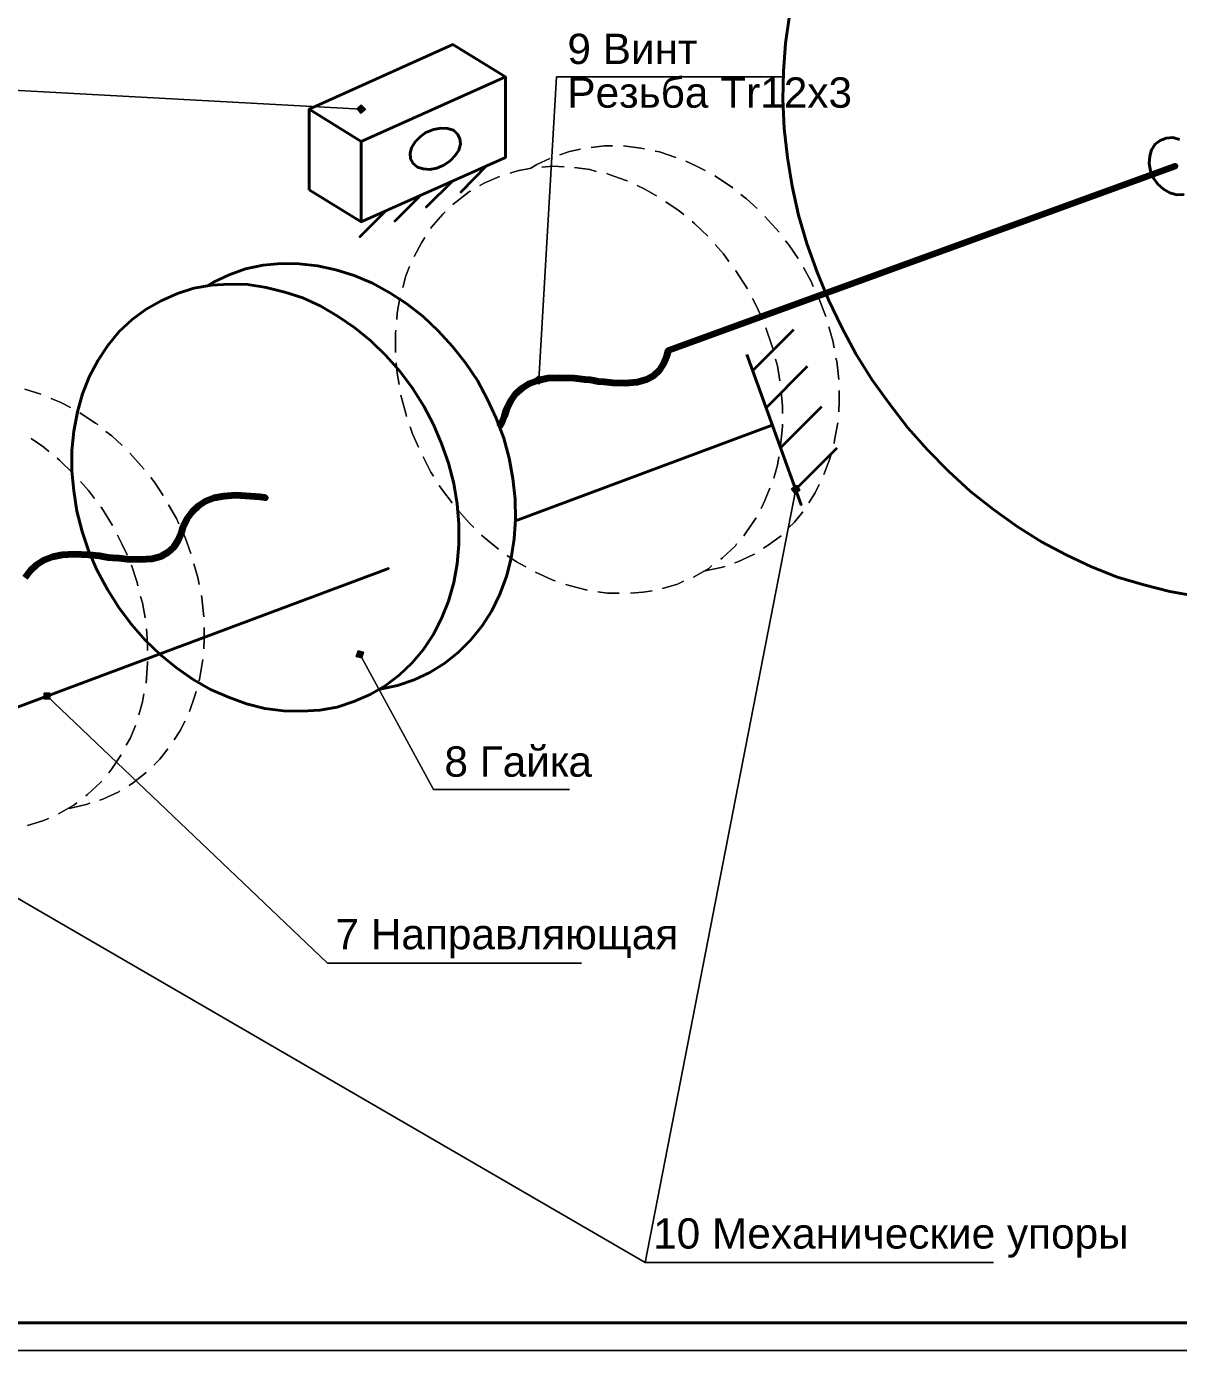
# Model space of a CAD drawing. Header units: millimetres. Extents: x 1 to 625, y 0 to 421.
# Drawn here: x 190 to 401.7, y 0.5 to 243.9 of the extents above; entities that cross this region are included whole.
import ezdxf

# ---------------------------------------------------------------- set-up
doc = ezdxf.new("R2010")
doc.units = ezdxf.units.MM
doc.layers.add('PDF _Геометрия', color=7, linetype='Continuous')
doc.layers.add('PDF _Текст', color=7, linetype='Continuous')
doc.layers.add('PDF _Сплошная заливка', color=7, linetype='Continuous', true_color=0xffffff)
doc.styles.add('PDF Arial', font='arial.ttf')

msp = doc.modelspace()

# ---------------------------------------------------------------- hatches: boundary and pattern name
at = {"layer": 'PDF _Сплошная заливка', "transparency": 33554559}
h = msp.add_hatch(color=256, dxfattribs=at)
h.paths.add_polyline_path([(289.39, 241.64), (309.12, 241.64)], flags=0)
h.paths.add_polyline_path([(289.39, 241.55), (309.12, 241.55)], flags=0)
h.paths.add_polyline_path([(289.39, 241.47), (309.12, 241.47)], flags=0)
h.paths.add_polyline_path([(289.39, 241.38), (309.12, 241.38)], flags=0)
h.paths.add_polyline_path([(289.39, 241.3), (309.12, 241.3)], flags=0)
h.paths.add_polyline_path([(289.39, 241.22), (309.12, 241.22)], flags=0)
h.paths.add_polyline_path([(289.39, 241.13), (309.12, 241.13)], flags=0)
h.paths.add_polyline_path([(289.39, 241.05), (309.12, 241.05)], flags=0)
h.paths.add_polyline_path([(289.39, 240.96), (309.12, 240.96)], flags=0)
h.paths.add_polyline_path([(289.39, 240.88), (309.12, 240.88)], flags=0)
h.paths.add_polyline_path([(289.39, 240.79), (309.12, 240.79)], flags=0)
h.paths.add_polyline_path([(289.39, 240.71), (309.12, 240.71)], flags=0)
h.paths.add_polyline_path([(289.39, 240.62), (309.12, 240.62)], flags=0)
h.paths.add_polyline_path([(289.39, 240.54), (309.12, 240.54)], flags=0)
h.paths.add_polyline_path([(289.39, 240.45), (309.12, 240.45)], flags=0)
h.paths.add_polyline_path([(289.39, 240.37), (309.12, 240.37)], flags=0)
h.paths.add_polyline_path([(289.39, 240.28), (309.12, 240.28)], flags=0)
h.paths.add_polyline_path([(289.39, 240.2), (309.12, 240.2)], flags=0)
h.paths.add_polyline_path([(289.39, 240.11), (309.12, 240.11)], flags=0)
h.paths.add_polyline_path([(289.39, 240.03), (309.12, 240.03)], flags=0)
h.paths.add_polyline_path([(289.39, 239.95), (309.12, 239.95)], flags=0)
h.paths.add_polyline_path([(289.39, 239.86), (309.12, 239.86)], flags=0)
h.paths.add_polyline_path([(289.39, 239.78), (309.12, 239.78)], flags=0)
h.paths.add_polyline_path([(289.39, 239.69), (309.12, 239.69)], flags=0)
h.paths.add_polyline_path([(289.39, 239.61), (309.12, 239.61)], flags=0)
h.paths.add_polyline_path([(289.39, 239.52), (309.12, 239.52)], flags=0)
h.paths.add_polyline_path([(289.39, 239.44), (309.12, 239.44)], flags=0)
h.paths.add_polyline_path([(289.39, 239.35), (309.12, 239.35)], flags=0)
h.paths.add_polyline_path([(289.39, 239.27), (309.12, 239.27)], flags=0)
h.paths.add_polyline_path([(289.39, 239.18), (309.12, 239.18)], flags=0)
h.paths.add_polyline_path([(289.39, 239.1), (309.12, 239.1)], flags=0)
h.paths.add_polyline_path([(289.39, 239.01), (309.12, 239.01)], flags=0)
h.paths.add_polyline_path([(289.39, 238.93), (309.12, 238.93)], flags=0)
h.paths.add_polyline_path([(289.39, 238.84), (309.12, 238.84)], flags=0)
h.paths.add_polyline_path([(289.39, 238.76), (309.12, 238.76)], flags=0)
h.paths.add_polyline_path([(289.39, 238.68), (309.12, 238.68)], flags=0)
h.paths.add_polyline_path([(289.39, 238.59), (309.12, 238.59)], flags=0)
h.paths.add_polyline_path([(289.39, 238.51), (309.12, 238.51)], flags=0)
h.paths.add_polyline_path([(289.39, 238.42), (309.12, 238.42)], flags=0)
h.paths.add_polyline_path([(289.39, 238.34), (309.12, 238.34)], flags=0)
h.paths.add_polyline_path([(289.39, 238.25), (309.12, 238.25)], flags=0)
h.paths.add_polyline_path([(289.39, 238.17), (309.12, 238.17)], flags=0)
h.paths.add_polyline_path([(289.39, 238.08), (309.12, 238.08)], flags=0)
h.paths.add_polyline_path([(289.39, 238), (309.12, 238)], flags=0)
h.paths.add_polyline_path([(289.39, 237.91), (309.12, 237.91)], flags=0)
h.paths.add_polyline_path([(289.39, 237.83), (309.12, 237.83)], flags=0)
h.paths.add_polyline_path([(289.39, 237.74), (309.12, 237.74)], flags=0)
h.paths.add_polyline_path([(289.39, 237.66), (309.12, 237.66)], flags=0)
h.paths.add_polyline_path([(289.39, 237.57), (309.12, 237.57)], flags=0)
h.paths.add_polyline_path([(289.39, 237.49), (309.12, 237.49)], flags=0)
h.paths.add_polyline_path([(289.39, 237.41), (309.12, 237.41)], flags=0)
h.paths.add_polyline_path([(289.39, 237.32), (309.12, 237.32)], flags=0)
h.paths.add_polyline_path([(289.39, 237.24), (309.12, 237.24)], flags=0)
h.paths.add_polyline_path([(289.39, 237.15), (309.12, 237.15)], flags=0)
h.paths.add_polyline_path([(289.39, 237.07), (309.12, 237.07)], flags=0)
h.paths.add_polyline_path([(289.39, 236.98), (309.12, 236.98)], flags=0)
h.paths.add_polyline_path([(289.39, 236.9), (309.12, 236.9)], flags=0)
h.paths.add_polyline_path([(289.39, 236.81), (309.12, 236.81)], flags=0)
h.paths.add_polyline_path([(289.39, 236.73), (309.12, 236.73)], flags=0)
h.paths.add_polyline_path([(289.39, 236.64), (309.12, 236.64)], flags=0)
h.paths.add_polyline_path([(289.39, 236.56), (309.12, 236.56)], flags=0)
h.paths.add_polyline_path([(289.39, 236.47), (309.12, 236.47)], flags=0)
h.paths.add_polyline_path([(289.39, 236.39), (309.12, 236.39)], flags=0)
h.paths.add_polyline_path([(289.39, 236.3), (309.12, 236.3)], flags=0)
h.paths.add_polyline_path([(289.39, 236.22), (309.12, 236.22)], flags=0)
h.paths.add_polyline_path([(289.39, 236.14), (309.12, 236.14)], flags=0)
h.paths.add_polyline_path([(289.39, 236.05), (309.12, 236.05)], flags=0)
h.paths.add_polyline_path([(289.39, 235.97), (309.12, 235.97)], flags=0)
h.paths.add_polyline_path([(289.39, 235.88), (309.12, 235.88)], flags=0)
h.paths.add_polyline_path([(289.39, 235.8), (309.12, 235.8)], flags=0)
h.paths.add_polyline_path([(289.39, 235.71), (309.12, 235.71)], flags=0)
h = msp.add_hatch(color=256, dxfattribs=at)
h.paths.add_polyline_path([(289.39, 233.6), (326.81, 233.6)], flags=0)
h.paths.add_polyline_path([(289.39, 233.51), (326.81, 233.51)], flags=0)
h.paths.add_polyline_path([(289.39, 233.43), (326.81, 233.43)], flags=0)
h.paths.add_polyline_path([(289.39, 233.34), (326.81, 233.34)], flags=0)
h.paths.add_polyline_path([(289.39, 233.26), (326.81, 233.26)], flags=0)
h.paths.add_polyline_path([(289.39, 233.17), (326.81, 233.17)], flags=0)
h.paths.add_polyline_path([(289.39, 233.09), (326.81, 233.09)], flags=0)
h.paths.add_polyline_path([(289.39, 233), (326.81, 233)], flags=0)
h.paths.add_polyline_path([(289.39, 232.92), (326.81, 232.92)], flags=0)
h.paths.add_polyline_path([(289.39, 232.83), (326.81, 232.83)], flags=0)
h.paths.add_polyline_path([(289.39, 232.75), (326.81, 232.75)], flags=0)
h.paths.add_polyline_path([(289.39, 232.66), (326.81, 232.66)], flags=0)
h.paths.add_polyline_path([(289.39, 232.58), (326.81, 232.58)], flags=0)
h.paths.add_polyline_path([(289.39, 232.49), (326.81, 232.49)], flags=0)
h.paths.add_polyline_path([(289.39, 232.41), (326.81, 232.41)], flags=0)
h.paths.add_polyline_path([(289.39, 232.33), (326.81, 232.33)], flags=0)
h.paths.add_polyline_path([(289.39, 232.24), (326.81, 232.24)], flags=0)
h.paths.add_polyline_path([(289.39, 232.16), (326.81, 232.16)], flags=0)
h.paths.add_polyline_path([(289.39, 232.07), (326.81, 232.07)], flags=0)
h.paths.add_polyline_path([(289.39, 231.99), (326.81, 231.99)], flags=0)
h.paths.add_polyline_path([(289.39, 231.9), (326.81, 231.9)], flags=0)
h.paths.add_polyline_path([(289.39, 231.82), (326.81, 231.82)], flags=0)
h.paths.add_polyline_path([(289.39, 231.73), (326.81, 231.73)], flags=0)
h.paths.add_polyline_path([(289.39, 231.65), (326.81, 231.65)], flags=0)
h.paths.add_polyline_path([(289.39, 231.56), (326.81, 231.56)], flags=0)
h.paths.add_polyline_path([(289.39, 231.48), (326.81, 231.48)], flags=0)
h.paths.add_polyline_path([(289.39, 231.39), (326.81, 231.39)], flags=0)
h.paths.add_polyline_path([(289.39, 231.31), (326.81, 231.31)], flags=0)
h.paths.add_polyline_path([(289.39, 231.22), (326.81, 231.22)], flags=0)
h.paths.add_polyline_path([(289.39, 231.14), (326.81, 231.14)], flags=0)
h.paths.add_polyline_path([(289.39, 231.06), (326.81, 231.06)], flags=0)
h.paths.add_polyline_path([(289.39, 230.97), (326.81, 230.97)], flags=0)
h.paths.add_polyline_path([(289.39, 230.89), (326.81, 230.89)], flags=0)
h.paths.add_polyline_path([(289.39, 230.8), (326.81, 230.8)], flags=0)
h.paths.add_polyline_path([(289.39, 230.72), (326.81, 230.72)], flags=0)
h.paths.add_polyline_path([(289.39, 230.63), (326.81, 230.63)], flags=0)
h.paths.add_polyline_path([(289.39, 230.55), (326.81, 230.55)], flags=0)
h.paths.add_polyline_path([(289.39, 230.46), (326.81, 230.46)], flags=0)
h.paths.add_polyline_path([(289.39, 230.38), (326.81, 230.38)], flags=0)
h.paths.add_polyline_path([(289.39, 230.29), (326.81, 230.29)], flags=0)
h.paths.add_polyline_path([(289.39, 230.21), (326.81, 230.21)], flags=0)
h.paths.add_polyline_path([(289.39, 230.12), (326.81, 230.12)], flags=0)
h.paths.add_polyline_path([(289.39, 230.04), (326.81, 230.04)], flags=0)
h.paths.add_polyline_path([(289.39, 229.95), (326.81, 229.95)], flags=0)
h.paths.add_polyline_path([(289.39, 229.87), (326.81, 229.87)], flags=0)
h.paths.add_polyline_path([(289.39, 229.79), (326.81, 229.79)], flags=0)
h.paths.add_polyline_path([(289.39, 229.7), (326.81, 229.7)], flags=0)
h.paths.add_polyline_path([(289.39, 229.62), (326.81, 229.62)], flags=0)
h.paths.add_polyline_path([(289.39, 229.53), (326.81, 229.53)], flags=0)
h.paths.add_polyline_path([(289.39, 229.45), (326.81, 229.45)], flags=0)
h.paths.add_polyline_path([(289.39, 229.36), (326.81, 229.36)], flags=0)
h.paths.add_polyline_path([(289.39, 229.28), (326.81, 229.28)], flags=0)
h.paths.add_polyline_path([(289.39, 229.19), (326.81, 229.19)], flags=0)
h.paths.add_polyline_path([(289.39, 229.11), (326.81, 229.11)], flags=0)
h.paths.add_polyline_path([(289.39, 229.02), (326.81, 229.02)], flags=0)
h.paths.add_polyline_path([(289.39, 228.94), (326.81, 228.94)], flags=0)
h.paths.add_polyline_path([(289.39, 228.85), (326.81, 228.85)], flags=0)
h.paths.add_polyline_path([(289.39, 228.77), (326.81, 228.77)], flags=0)
h.paths.add_polyline_path([(289.39, 228.68), (326.81, 228.68)], flags=0)
h.paths.add_polyline_path([(289.39, 228.6), (326.81, 228.6)], flags=0)
h.paths.add_polyline_path([(289.39, 228.52), (326.81, 228.52)], flags=0)
h.paths.add_polyline_path([(289.39, 228.43), (326.81, 228.43)], flags=0)
h.paths.add_polyline_path([(289.39, 228.35), (326.81, 228.35)], flags=0)
h.paths.add_polyline_path([(289.39, 228.26), (326.81, 228.26)], flags=0)
h.paths.add_polyline_path([(289.39, 228.18), (326.81, 228.18)], flags=0)
h.paths.add_polyline_path([(289.39, 228.09), (326.81, 228.09)], flags=0)
h.paths.add_polyline_path([(289.39, 228.01), (326.81, 228.01)], flags=0)
h.paths.add_polyline_path([(289.39, 227.92), (326.81, 227.92)], flags=0)
h.paths.add_polyline_path([(289.39, 227.84), (326.81, 227.84)], flags=0)
h.paths.add_polyline_path([(289.39, 227.75), (326.81, 227.75)], flags=0)
h.paths.add_polyline_path([(289.39, 227.67), (326.81, 227.67)], flags=0)
h = msp.add_hatch(color=256, dxfattribs=at)
h.paths.add_polyline_path([(266.78, 110.66), (287.87, 110.66)], flags=0)
h.paths.add_polyline_path([(266.78, 110.57), (287.87, 110.57)], flags=0)
h.paths.add_polyline_path([(266.78, 110.49), (287.87, 110.49)], flags=0)
h.paths.add_polyline_path([(266.78, 110.41), (287.87, 110.41)], flags=0)
h.paths.add_polyline_path([(266.78, 110.32), (287.87, 110.32)], flags=0)
h.paths.add_polyline_path([(266.78, 110.24), (287.87, 110.24)], flags=0)
h.paths.add_polyline_path([(266.78, 110.15), (287.87, 110.15)], flags=0)
h.paths.add_polyline_path([(266.78, 110.07), (287.87, 110.07)], flags=0)
h.paths.add_polyline_path([(266.78, 109.98), (287.87, 109.98)], flags=0)
h.paths.add_polyline_path([(266.78, 109.9), (287.87, 109.9)], flags=0)
h.paths.add_polyline_path([(266.78, 109.81), (287.87, 109.81)], flags=0)
h.paths.add_polyline_path([(266.78, 109.73), (287.87, 109.73)], flags=0)
h.paths.add_polyline_path([(266.78, 109.64), (287.87, 109.64)], flags=0)
h.paths.add_polyline_path([(266.78, 109.56), (287.87, 109.56)], flags=0)
h.paths.add_polyline_path([(266.78, 109.47), (287.87, 109.47)], flags=0)
h.paths.add_polyline_path([(266.78, 109.39), (287.87, 109.39)], flags=0)
h.paths.add_polyline_path([(266.78, 109.3), (287.87, 109.3)], flags=0)
h.paths.add_polyline_path([(266.78, 109.22), (287.87, 109.22)], flags=0)
h.paths.add_polyline_path([(266.78, 109.14), (287.87, 109.14)], flags=0)
h.paths.add_polyline_path([(266.78, 109.05), (287.87, 109.05)], flags=0)
h.paths.add_polyline_path([(266.78, 108.97), (287.87, 108.97)], flags=0)
h.paths.add_polyline_path([(266.78, 108.88), (287.87, 108.88)], flags=0)
h.paths.add_polyline_path([(266.78, 108.8), (287.87, 108.8)], flags=0)
h.paths.add_polyline_path([(266.78, 108.71), (287.87, 108.71)], flags=0)
h.paths.add_polyline_path([(266.78, 108.63), (287.87, 108.63)], flags=0)
h.paths.add_polyline_path([(266.78, 108.54), (287.87, 108.54)], flags=0)
h.paths.add_polyline_path([(266.78, 108.46), (287.87, 108.46)], flags=0)
h.paths.add_polyline_path([(266.78, 108.37), (287.87, 108.37)], flags=0)
h.paths.add_polyline_path([(266.78, 108.29), (287.87, 108.29)], flags=0)
h.paths.add_polyline_path([(266.78, 108.2), (287.87, 108.2)], flags=0)
h.paths.add_polyline_path([(266.78, 108.12), (287.87, 108.12)], flags=0)
h.paths.add_polyline_path([(266.78, 108.03), (287.87, 108.03)], flags=0)
h.paths.add_polyline_path([(266.78, 107.95), (287.87, 107.95)], flags=0)
h.paths.add_polyline_path([(266.78, 107.87), (287.87, 107.87)], flags=0)
h.paths.add_polyline_path([(266.78, 107.78), (287.87, 107.78)], flags=0)
h.paths.add_polyline_path([(266.78, 107.7), (287.87, 107.7)], flags=0)
h.paths.add_polyline_path([(266.78, 107.61), (287.87, 107.61)], flags=0)
h.paths.add_polyline_path([(266.78, 107.53), (287.87, 107.53)], flags=0)
h.paths.add_polyline_path([(266.78, 107.44), (287.87, 107.44)], flags=0)
h.paths.add_polyline_path([(266.78, 107.36), (287.87, 107.36)], flags=0)
h.paths.add_polyline_path([(266.78, 107.27), (287.87, 107.27)], flags=0)
h.paths.add_polyline_path([(266.78, 107.19), (287.87, 107.19)], flags=0)
h.paths.add_polyline_path([(266.78, 107.1), (287.87, 107.1)], flags=0)
h.paths.add_polyline_path([(266.78, 107.02), (287.87, 107.02)], flags=0)
h.paths.add_polyline_path([(266.78, 106.93), (287.87, 106.93)], flags=0)
h.paths.add_polyline_path([(266.78, 106.85), (287.87, 106.85)], flags=0)
h.paths.add_polyline_path([(266.78, 106.76), (287.87, 106.76)], flags=0)
h.paths.add_polyline_path([(266.78, 106.68), (287.87, 106.68)], flags=0)
h.paths.add_polyline_path([(266.78, 106.6), (287.87, 106.6)], flags=0)
h.paths.add_polyline_path([(266.78, 106.51), (287.87, 106.51)], flags=0)
h.paths.add_polyline_path([(266.78, 106.43), (287.87, 106.43)], flags=0)
h.paths.add_polyline_path([(266.78, 106.34), (287.87, 106.34)], flags=0)
h.paths.add_polyline_path([(266.78, 106.26), (287.87, 106.26)], flags=0)
h.paths.add_polyline_path([(266.78, 106.17), (287.87, 106.17)], flags=0)
h.paths.add_polyline_path([(266.78, 106.09), (287.87, 106.09)], flags=0)
h.paths.add_polyline_path([(266.78, 106), (287.87, 106)], flags=0)
h.paths.add_polyline_path([(266.78, 105.92), (287.87, 105.92)], flags=0)
h.paths.add_polyline_path([(266.78, 105.83), (287.87, 105.83)], flags=0)
h.paths.add_polyline_path([(266.78, 105.75), (287.87, 105.75)], flags=0)
h.paths.add_polyline_path([(266.78, 105.66), (287.87, 105.66)], flags=0)
h.paths.add_polyline_path([(266.78, 105.58), (287.87, 105.58)], flags=0)
h.paths.add_polyline_path([(266.78, 105.49), (287.87, 105.49)], flags=0)
h.paths.add_polyline_path([(266.78, 105.41), (287.87, 105.41)], flags=0)
h.paths.add_polyline_path([(266.78, 105.33), (287.87, 105.33)], flags=0)
h.paths.add_polyline_path([(266.78, 105.24), (287.87, 105.24)], flags=0)
h.paths.add_polyline_path([(266.78, 105.16), (287.87, 105.16)], flags=0)
h.paths.add_polyline_path([(266.78, 105.07), (287.87, 105.07)], flags=0)
h.paths.add_polyline_path([(266.78, 104.99), (287.87, 104.99)], flags=0)
h.paths.add_polyline_path([(266.78, 104.9), (287.87, 104.9)], flags=0)
h.paths.add_polyline_path([(266.78, 104.82), (287.87, 104.82)], flags=0)
h.paths.add_polyline_path([(266.78, 104.73), (287.87, 104.73)], flags=0)
h = msp.add_hatch(color=256, dxfattribs=at)
h.paths.add_polyline_path([(247.31, 78.74), (289.98, 78.74)], flags=0)
h.paths.add_polyline_path([(247.31, 78.66), (289.98, 78.66)], flags=0)
h.paths.add_polyline_path([(247.31, 78.57), (289.98, 78.57)], flags=0)
h.paths.add_polyline_path([(247.31, 78.49), (289.98, 78.49)], flags=0)
h.paths.add_polyline_path([(247.31, 78.4), (289.98, 78.4)], flags=0)
h.paths.add_polyline_path([(247.31, 78.32), (289.98, 78.32)], flags=0)
h.paths.add_polyline_path([(247.31, 78.23), (289.98, 78.23)], flags=0)
h.paths.add_polyline_path([(247.31, 78.15), (289.98, 78.15)], flags=0)
h.paths.add_polyline_path([(247.31, 78.06), (289.98, 78.06)], flags=0)
h.paths.add_polyline_path([(247.31, 77.98), (289.98, 77.98)], flags=0)
h.paths.add_polyline_path([(247.31, 77.89), (289.98, 77.89)], flags=0)
h.paths.add_polyline_path([(247.31, 77.81), (289.98, 77.81)], flags=0)
h.paths.add_polyline_path([(247.31, 77.72), (289.98, 77.72)], flags=0)
h.paths.add_polyline_path([(247.31, 77.64), (289.98, 77.64)], flags=0)
h.paths.add_polyline_path([(247.31, 77.55), (289.98, 77.55)], flags=0)
h.paths.add_polyline_path([(247.31, 77.47), (289.98, 77.47)], flags=0)
h.paths.add_polyline_path([(247.31, 77.39), (289.98, 77.39)], flags=0)
h.paths.add_polyline_path([(247.31, 77.3), (289.98, 77.3)], flags=0)
h.paths.add_polyline_path([(247.31, 77.22), (289.98, 77.22)], flags=0)
h.paths.add_polyline_path([(247.31, 77.13), (289.98, 77.13)], flags=0)
h.paths.add_polyline_path([(247.31, 77.05), (289.98, 77.05)], flags=0)
h.paths.add_polyline_path([(247.31, 76.96), (289.98, 76.96)], flags=0)
h.paths.add_polyline_path([(247.31, 76.88), (289.98, 76.88)], flags=0)
h.paths.add_polyline_path([(247.31, 76.79), (289.98, 76.79)], flags=0)
h.paths.add_polyline_path([(247.31, 76.71), (289.98, 76.71)], flags=0)
h.paths.add_polyline_path([(247.31, 76.62), (289.98, 76.62)], flags=0)
h.paths.add_polyline_path([(247.31, 76.54), (289.98, 76.54)], flags=0)
h.paths.add_polyline_path([(247.31, 76.45), (289.98, 76.45)], flags=0)
h.paths.add_polyline_path([(247.31, 76.37), (289.98, 76.37)], flags=0)
h.paths.add_polyline_path([(247.31, 76.28), (289.98, 76.28)], flags=0)
h.paths.add_polyline_path([(247.31, 76.2), (289.98, 76.2)], flags=0)
h.paths.add_polyline_path([(247.31, 76.12), (289.98, 76.12)], flags=0)
h.paths.add_polyline_path([(247.31, 76.03), (289.98, 76.03)], flags=0)
h.paths.add_polyline_path([(247.31, 75.95), (289.98, 75.95)], flags=0)
h.paths.add_polyline_path([(247.31, 75.86), (289.98, 75.86)], flags=0)
h.paths.add_polyline_path([(247.31, 75.78), (289.98, 75.78)], flags=0)
h.paths.add_polyline_path([(247.31, 75.69), (289.98, 75.69)], flags=0)
h.paths.add_polyline_path([(247.31, 75.61), (289.98, 75.61)], flags=0)
h.paths.add_polyline_path([(247.31, 75.52), (289.98, 75.52)], flags=0)
h.paths.add_polyline_path([(247.31, 75.44), (289.98, 75.44)], flags=0)
h.paths.add_polyline_path([(247.31, 75.35), (289.98, 75.35)], flags=0)
h.paths.add_polyline_path([(247.31, 75.27), (289.98, 75.27)], flags=0)
h.paths.add_polyline_path([(247.31, 75.18), (289.98, 75.18)], flags=0)
h.paths.add_polyline_path([(247.31, 75.1), (289.98, 75.1)], flags=0)
h.paths.add_polyline_path([(247.31, 75.01), (289.98, 75.01)], flags=0)
h.paths.add_polyline_path([(247.31, 74.93), (289.98, 74.93)], flags=0)
h.paths.add_polyline_path([(247.31, 74.85), (289.98, 74.85)], flags=0)
h.paths.add_polyline_path([(247.31, 74.76), (289.98, 74.76)], flags=0)
h.paths.add_polyline_path([(247.31, 74.68), (289.98, 74.68)], flags=0)
h.paths.add_polyline_path([(247.31, 74.59), (289.98, 74.59)], flags=0)
h.paths.add_polyline_path([(247.31, 74.51), (289.98, 74.51)], flags=0)
h.paths.add_polyline_path([(247.31, 74.42), (289.98, 74.42)], flags=0)
h.paths.add_polyline_path([(247.31, 74.34), (289.98, 74.34)], flags=0)
h.paths.add_polyline_path([(247.31, 74.25), (289.98, 74.25)], flags=0)
h.paths.add_polyline_path([(247.31, 74.17), (289.98, 74.17)], flags=0)
h.paths.add_polyline_path([(247.31, 74.08), (289.98, 74.08)], flags=0)
h.paths.add_polyline_path([(247.31, 74), (289.98, 74)], flags=0)
h.paths.add_polyline_path([(247.31, 73.91), (289.98, 73.91)], flags=0)
h.paths.add_polyline_path([(247.31, 73.83), (289.98, 73.83)], flags=0)
h.paths.add_polyline_path([(247.31, 73.74), (289.98, 73.74)], flags=0)
h.paths.add_polyline_path([(247.31, 73.66), (289.98, 73.66)], flags=0)
h.paths.add_polyline_path([(247.31, 73.58), (289.98, 73.58)], flags=0)
h.paths.add_polyline_path([(247.31, 73.49), (289.98, 73.49)], flags=0)
h.paths.add_polyline_path([(247.31, 73.41), (289.98, 73.41)], flags=0)
h.paths.add_polyline_path([(247.31, 73.32), (289.98, 73.32)], flags=0)
h.paths.add_polyline_path([(247.31, 73.24), (289.98, 73.24)], flags=0)
h.paths.add_polyline_path([(247.31, 73.15), (289.98, 73.15)], flags=0)
h.paths.add_polyline_path([(247.31, 73.07), (289.98, 73.07)], flags=0)
h.paths.add_polyline_path([(247.31, 72.98), (289.98, 72.98)], flags=0)
h.paths.add_polyline_path([(247.31, 72.9), (289.98, 72.9)], flags=0)
h.paths.add_polyline_path([(247.31, 72.81), (289.98, 72.81)], flags=0)
h = msp.add_hatch(color=256, dxfattribs=at)
h.paths.add_polyline_path([(305.73, 23.71), (365.76, 23.71)], flags=0)
h.paths.add_polyline_path([(305.73, 23.62), (365.76, 23.62)], flags=0)
h.paths.add_polyline_path([(305.73, 23.54), (365.76, 23.54)], flags=0)
h.paths.add_polyline_path([(305.73, 23.45), (365.76, 23.45)], flags=0)
h.paths.add_polyline_path([(305.73, 23.37), (365.76, 23.37)], flags=0)
h.paths.add_polyline_path([(305.73, 23.28), (365.76, 23.28)], flags=0)
h.paths.add_polyline_path([(305.73, 23.2), (365.76, 23.2)], flags=0)
h.paths.add_polyline_path([(305.73, 23.11), (365.76, 23.11)], flags=0)
h.paths.add_polyline_path([(305.73, 23.03), (365.76, 23.03)], flags=0)
h.paths.add_polyline_path([(305.73, 22.94), (365.76, 22.94)], flags=0)
h.paths.add_polyline_path([(305.73, 22.86), (365.76, 22.86)], flags=0)
h.paths.add_polyline_path([(305.73, 22.78), (365.76, 22.78)], flags=0)
h.paths.add_polyline_path([(305.73, 22.69), (365.76, 22.69)], flags=0)
h.paths.add_polyline_path([(305.73, 22.61), (365.76, 22.61)], flags=0)
h.paths.add_polyline_path([(305.73, 22.52), (365.76, 22.52)], flags=0)
h.paths.add_polyline_path([(305.73, 22.44), (365.76, 22.44)], flags=0)
h.paths.add_polyline_path([(305.73, 22.35), (365.76, 22.35)], flags=0)
h.paths.add_polyline_path([(305.73, 22.27), (365.76, 22.27)], flags=0)
h.paths.add_polyline_path([(305.73, 22.18), (365.76, 22.18)], flags=0)
h.paths.add_polyline_path([(305.73, 22.1), (365.76, 22.1)], flags=0)
h.paths.add_polyline_path([(305.73, 22.01), (365.76, 22.01)], flags=0)
h.paths.add_polyline_path([(305.73, 21.93), (365.76, 21.93)], flags=0)
h.paths.add_polyline_path([(305.73, 21.84), (365.76, 21.84)], flags=0)
h.paths.add_polyline_path([(305.73, 21.76), (365.76, 21.76)], flags=0)
h.paths.add_polyline_path([(305.73, 21.67), (365.76, 21.67)], flags=0)
h.paths.add_polyline_path([(305.73, 21.59), (365.76, 21.59)], flags=0)
h.paths.add_polyline_path([(305.73, 21.51), (365.76, 21.51)], flags=0)
h.paths.add_polyline_path([(305.73, 21.42), (365.76, 21.42)], flags=0)
h.paths.add_polyline_path([(305.73, 21.34), (365.76, 21.34)], flags=0)
h.paths.add_polyline_path([(305.73, 21.25), (365.76, 21.25)], flags=0)
h.paths.add_polyline_path([(305.73, 21.17), (365.76, 21.17)], flags=0)
h.paths.add_polyline_path([(305.73, 21.08), (365.76, 21.08)], flags=0)
h.paths.add_polyline_path([(305.73, 21), (365.76, 21)], flags=0)
h.paths.add_polyline_path([(305.73, 20.91), (365.76, 20.91)], flags=0)
h.paths.add_polyline_path([(305.73, 20.83), (365.76, 20.83)], flags=0)
h.paths.add_polyline_path([(305.73, 20.74), (365.76, 20.74)], flags=0)
h.paths.add_polyline_path([(305.73, 20.66), (365.76, 20.66)], flags=0)
h.paths.add_polyline_path([(305.73, 20.57), (365.76, 20.57)], flags=0)
h.paths.add_polyline_path([(305.73, 20.49), (365.76, 20.49)], flags=0)
h.paths.add_polyline_path([(305.73, 20.4), (365.76, 20.4)], flags=0)
h.paths.add_polyline_path([(305.73, 20.32), (365.76, 20.32)], flags=0)
h.paths.add_polyline_path([(305.73, 20.24), (365.76, 20.24)], flags=0)
h.paths.add_polyline_path([(305.73, 20.15), (365.76, 20.15)], flags=0)
h.paths.add_polyline_path([(305.73, 20.07), (365.76, 20.07)], flags=0)
h.paths.add_polyline_path([(305.73, 19.98), (365.76, 19.98)], flags=0)
h.paths.add_polyline_path([(305.73, 19.9), (365.76, 19.9)], flags=0)
h.paths.add_polyline_path([(305.73, 19.81), (365.76, 19.81)], flags=0)
h.paths.add_polyline_path([(305.73, 19.73), (365.76, 19.73)], flags=0)
h.paths.add_polyline_path([(305.73, 19.64), (365.76, 19.64)], flags=0)
h.paths.add_polyline_path([(305.73, 19.56), (365.76, 19.56)], flags=0)
h.paths.add_polyline_path([(305.73, 19.47), (365.76, 19.47)], flags=0)
h.paths.add_polyline_path([(305.73, 19.39), (365.76, 19.39)], flags=0)
h.paths.add_polyline_path([(305.73, 19.3), (365.76, 19.3)], flags=0)
h.paths.add_polyline_path([(305.73, 19.22), (365.76, 19.22)], flags=0)
h.paths.add_polyline_path([(305.73, 19.13), (365.76, 19.13)], flags=0)
h.paths.add_polyline_path([(305.73, 19.05), (365.76, 19.05)], flags=0)
h.paths.add_polyline_path([(305.73, 18.97), (365.76, 18.97)], flags=0)
h.paths.add_polyline_path([(305.73, 18.88), (365.76, 18.88)], flags=0)
h.paths.add_polyline_path([(305.73, 18.8), (365.76, 18.8)], flags=0)
h.paths.add_polyline_path([(305.73, 18.71), (365.76, 18.71)], flags=0)
h.paths.add_polyline_path([(305.73, 18.63), (365.76, 18.63)], flags=0)
h.paths.add_polyline_path([(305.73, 18.54), (365.76, 18.54)], flags=0)
h.paths.add_polyline_path([(305.73, 18.46), (365.76, 18.46)], flags=0)
h.paths.add_polyline_path([(305.73, 18.37), (365.76, 18.37)], flags=0)
h.paths.add_polyline_path([(305.73, 18.29), (365.76, 18.29)], flags=0)
h.paths.add_polyline_path([(305.73, 18.2), (365.76, 18.2)], flags=0)
h.paths.add_polyline_path([(305.73, 18.12), (365.76, 18.12)], flags=0)
h.paths.add_polyline_path([(305.73, 18.03), (365.76, 18.03)], flags=0)
h.paths.add_polyline_path([(305.73, 17.95), (365.76, 17.95)], flags=0)
h.paths.add_polyline_path([(305.73, 17.86), (365.76, 17.86)], flags=0)
h.paths.add_polyline_path([(305.73, 17.78), (365.76, 17.78)], flags=0)

# ---------------------------------------------------------------- linework, layer by layer
at = {"layer": 'PDF _Геометрия', "lineweight": 35}
for points in [[(330.2, 245.87), (329.52, 240.79)], [(241.98, 228.68), (268.39, 240.54)], [(268.39, 240.54), (278.05, 234.61)], [(329.52, 240.79), (329.1, 235.63)], [(251.54, 222.76), (278.05, 234.61)], [(278.05, 234.61), (278.05, 219.79)], [(329.1, 235.63), (329.01, 230.46)], [(329.01, 230.46), (329.27, 225.13)], [(241.98, 213.87), (241.98, 228.68)], [(241.98, 228.68), (251.54, 222.76)], [(263.48, 224.45), (262.38, 223.6)], [(263.57, 224.45), (263.48, 224.45)], [(264.84, 224.96), (263.57, 224.45)], [(266.19, 225.21), (264.84, 224.96)], [(267.38, 225.13), (266.19, 225.21)], [(268.48, 224.79), (267.38, 225.13)], [(269.24, 224.11), (268.48, 224.79)], [(269.66, 223.27), (269.24, 224.11)], [(329.27, 225.13), (329.86, 219.79)], [(251.54, 207.94), (251.54, 222.76)], [(260.77, 221.57), (260.52, 220.56)], [(261.45, 222.67), (260.77, 221.57)], [(262.38, 223.6), (261.45, 222.67)], [(269.49, 221.15), (269.75, 222.25)], [(269.75, 222.25), (269.66, 223.27)], [(397.43, 222.25), (396.75, 221.23)], [(398.36, 222.93), (397.43, 222.25)], [(399.46, 223.35), (398.36, 222.93)], [(400.64, 223.44), (399.46, 223.35)], [(401.91, 223.1), (400.64, 223.44)], [(251.54, 207.94), (278.05, 219.79)], [(260.52, 220.56), (260.6, 219.54)], [(260.6, 219.54), (261.11, 218.69)], [(266.7, 218.36), (267.89, 219.2)], [(267.89, 219.2), (268.82, 220.13)], [(268.82, 220.13), (269.49, 221.15)], [(329.86, 219.79), (330.71, 214.55)], [(396.41, 220.05), (396.32, 218.69)], [(396.75, 221.23), (396.41, 220.05)], [(261.11, 218.69), (261.87, 218.02)], [(261.87, 218.02), (262.89, 217.68)], [(262.89, 217.68), (264.16, 217.59)], [(264.16, 217.59), (265.43, 217.85)], [(265.43, 217.85), (266.7, 218.36)], [(274.66, 218.36), (269.83, 213.44)], [(396.32, 218.69), (396.58, 217.34)], [(396.58, 217.34), (397.09, 215.98)], [(268.39, 215.48), (263.48, 210.65)], [(330.71, 214.55), (331.89, 209.21)], [(397.09, 215.98), (397.93, 214.88)], [(397.93, 214.88), (398.95, 213.95)], [(241.98, 213.87), (251.54, 207.94)], [(262.55, 212.94), (257.73, 208.11)], [(398.95, 213.95), (400.13, 213.28)], [(400.13, 213.28), (401.4, 212.94)], [(401.4, 212.94), (402.59, 213.02)], [(256.12, 210.06), (251.29, 205.23)], [(331.89, 209.21), (333.42, 203.96)], [(333.42, 203.96), (335.28, 198.71)], [(233.51, 199.98), (230.29, 199.31)], [(236.81, 200.32), (233.51, 199.98)], [(240.11, 200.24), (236.81, 200.32)], [(243.5, 199.9), (240.11, 200.24)], [(246.89, 199.14), (243.5, 199.9)], [(227.25, 198.2), (224.37, 196.85)], [(230.29, 199.31), (227.25, 198.2)], [(250.27, 198.12), (246.89, 199.14)], [(253.58, 196.68), (250.27, 198.12)], [(335.28, 198.71), (337.4, 193.63)], [(217.76, 194.82), (214.8, 193.46)], [(220.81, 195.75), (217.76, 194.82)], [(224.03, 196.34), (220.81, 195.75)], [(224.37, 196.85), (223.18, 196.17)], [(227.33, 196.51), (224.03, 196.34)], [(230.72, 196.43), (227.33, 196.51)], [(234.1, 195.92), (230.72, 196.43)], [(237.49, 195.07), (234.1, 195.92)], [(240.79, 193.97), (237.49, 195.07)], [(256.79, 194.9), (253.58, 196.68)], [(259.93, 192.87), (256.79, 194.9)], [(214.8, 193.46), (212.01, 191.94)], [(244.09, 192.45), (240.79, 193.97)], [(247.31, 190.58), (244.09, 192.45)], [(262.89, 190.58), (259.93, 192.87)], [(337.4, 193.63), (339.77, 188.64)], [(209.47, 189.99), (207.09, 187.79)], [(212.01, 191.94), (209.47, 189.99)], [(250.36, 188.47), (247.31, 190.58)], [(265.68, 187.96), (262.89, 190.58)], [(207.09, 187.79), (204.98, 185.25)], [(253.32, 186.1), (250.36, 188.47)], [(268.31, 185.08), (265.68, 187.96)], [(330.96, 188.13), (323.43, 180.59)], [(339.77, 188.64), (342.39, 183.73)], [(204.98, 185.25), (203.2, 182.54)], [(256.03, 183.39), (253.32, 186.1)], [(270.68, 182.03), (268.31, 185.08)], [(203.2, 182.54), (201.59, 179.58)], [(258.66, 180.51), (256.03, 183.39)], [(322.41, 183.56), (332.4, 155.96)], [(342.39, 183.73), (345.36, 178.99)], [(260.94, 177.38), (258.66, 180.51)], [(272.88, 178.82), (270.68, 182.03)], [(333.5, 181.36), (325.97, 173.82)], [(201.59, 179.58), (200.32, 176.36)], [(274.74, 175.34), (272.88, 178.82)], [(345.36, 178.99), (348.57, 174.5)], [(200.32, 176.36), (199.39, 173.06)], [(263.06, 174.07), (260.94, 177.38)], [(276.35, 171.87), (274.74, 175.34)], [(199.39, 173.06), (198.71, 169.5)], [(264.75, 170.86), (263.06, 174.07)], [(336.13, 173.99), (328.59, 166.45)], [(348.57, 174.5), (351.96, 170.1)], [(266.28, 167.22), (264.75, 170.86)], [(277.71, 168.23), (276.35, 171.87)], [(279.91, 152.99), (327.07, 170.6)], [(198.71, 169.5), (198.37, 165.95)], [(278.72, 164.51), (277.71, 168.23)], [(351.96, 170.1), (355.6, 166.03)], [(198.37, 165.95), (198.37, 162.22)], [(267.55, 163.58), (266.28, 167.22)], [(338.92, 166.37), (331.39, 158.83)], [(355.6, 166.03), (359.41, 162.14)], [(268.56, 159.85), (267.55, 163.58)], [(279.4, 160.78), (278.72, 164.51)], [(198.37, 162.22), (198.71, 158.5)], [(279.82, 156.97), (279.4, 160.78)], [(359.41, 162.14), (363.47, 158.41)], [(198.71, 158.5), (199.31, 154.77)], [(269.16, 156.13), (268.56, 159.85)], [(363.47, 158.41), (367.71, 155.11)], [(269.49, 152.4), (269.16, 156.13)], [(279.91, 153.33), (279.82, 156.97)], [(199.31, 154.77), (200.24, 151.05)], [(279.65, 149.69), (279.91, 153.33)], [(367.71, 155.11), (372.03, 151.98)], [(200.24, 151.05), (201.51, 147.4)], [(269.49, 148.67), (269.49, 152.4)], [(372.03, 151.98), (376.51, 149.18)], [(269.16, 145.12), (269.49, 148.67)], [(279.06, 146.13), (279.65, 149.69)], [(376.51, 149.18), (381.08, 146.73)], [(201.51, 147.4), (203.03, 143.85)], [(278.21, 142.75), (279.06, 146.13)], [(381.08, 146.73), (385.74, 144.53)], [(161.46, 108.71), (256.54, 144.27)], [(203.03, 143.85), (204.89, 140.38)], [(268.56, 141.65), (269.16, 145.12)], [(385.74, 144.53), (390.48, 142.66)], [(267.55, 138.26), (268.56, 141.65)], [(277.03, 139.53), (278.21, 142.75)], [(390.48, 142.66), (395.31, 141.22)], [(395.31, 141.22), (400.13, 140.04)], [(204.89, 140.38), (207.01, 137.08)], [(275.51, 136.48), (277.03, 139.53)], [(400.13, 140.04), (404.96, 139.19)], [(207.01, 137.08), (209.3, 133.94)], [(266.28, 135.04), (267.55, 138.26)], [(273.73, 133.69), (275.51, 136.48)], [(209.3, 133.94), (211.84, 131.06)], [(264.75, 132.08), (266.28, 135.04)], [(262.89, 129.29), (264.75, 132.08)], [(271.7, 131.15), (273.73, 133.69)], [(211.84, 131.06), (214.63, 128.35)], [(260.86, 126.83), (262.89, 129.29)], [(269.41, 128.86), (271.7, 131.15)], [(214.63, 128.35), (217.59, 125.98)], [(258.49, 124.63), (260.86, 126.83)], [(264.16, 125.14), (266.87, 126.83)], [(266.87, 126.83), (269.41, 128.86)], [(217.59, 125.98), (220.64, 123.87)], [(255.95, 122.68), (258.49, 124.63)], [(261.28, 123.78), (264.16, 125.14)], [(220.64, 123.87), (223.86, 122)], [(223.86, 122), (227.16, 120.57)], [(253.15, 121.07), (255.95, 122.68)], [(255.02, 122.09), (258.23, 122.77)], [(258.23, 122.77), (261.28, 123.78)], [(227.16, 120.57), (230.46, 119.38)], [(230.46, 119.38), (233.85, 118.53)], [(247.14, 118.79), (250.19, 119.8)], [(250.19, 119.8), (253.15, 121.07)], [(233.85, 118.53), (237.24, 118.11)], [(237.24, 118.11), (240.62, 118.03)], [(240.62, 118.03), (243.92, 118.19)], [(243.92, 118.19), (247.14, 118.79)], [(589.53, 5.59), (20.49, 5.59)]]:
    msp.add_lwpolyline(points, close=True, dxfattribs=at)
at = {"layer": 'PDF _Геометрия', "lineweight": 18}
for points in [[(142.58, 234.61), (251.54, 228.68)], [(142.58, 234.61), (251.54, 228.68)], [(287.44, 234.61), (284.14, 178.9)], [(287.44, 234.61), (284.14, 178.9)], [(287.44, 234.61), (328.85, 234.61)], [(287.44, 234.61), (328.85, 234.61)], [(251.54, 229.45), (250.78, 228.77)], [(251.54, 229.45), (250.78, 228.77)], [(251.04, 228.77), (250.78, 228.77)], [(250.78, 228.77), (251.46, 227.92)], [(251.04, 228.77), (250.78, 228.77)], [(250.78, 228.77), (251.46, 227.92)], [(251.54, 229.19), (251.04, 228.77)], [(251.54, 229.19), (251.04, 228.77)], [(251.29, 228.68), (251.04, 228.77)], [(251.04, 228.77), (251.54, 228.18)], [(251.29, 228.68), (251.04, 228.77)], [(251.04, 228.77), (251.54, 228.18)], [(251.54, 228.94), (251.29, 228.68)], [(251.54, 228.94), (251.29, 228.68)], [(252.31, 228.68), (251.54, 229.45)], [(252.31, 228.68), (251.54, 229.45)], [(252.05, 228.68), (251.54, 229.19)], [(252.05, 228.68), (251.54, 229.19)], [(251.8, 228.68), (251.54, 228.94)], [(251.8, 228.68), (251.54, 228.94)], [(251.29, 228.68), (251.54, 228.43)], [(251.29, 228.68), (251.54, 228.43)], [(251.46, 227.92), (252.31, 228.68)], [(251.46, 227.92), (252.31, 228.68)], [(251.54, 228.43), (251.8, 228.68)], [(251.54, 228.18), (252.05, 228.68)], [(251.54, 228.43), (251.8, 228.68)], [(251.54, 228.18), (252.05, 228.68)], [(296.25, 221.91), (293.79, 221.66)], [(297.69, 221.91), (296.25, 221.91)], [(302.94, 221.49), (299.72, 221.91)], [(303.61, 221.4), (302.94, 221.49)], [(286.17, 219.63), (283.8, 218.52)], [(289.81, 220.9), (288.04, 220.3)], [(291.85, 221.32), (289.81, 220.9)], [(306.32, 220.81), (305.56, 220.98)], [(309.37, 219.79), (306.32, 220.81)], [(313.01, 218.27), (311.15, 219.12)], [(280.25, 217.34), (278.89, 216.92)], [(282.79, 217.85), (280.25, 217.34)], [(283.8, 218.52), (282.7, 217.85)], [(286.77, 218.19), (284.73, 218.02)], [(288.8, 218.1), (286.77, 218.19)], [(293.54, 217.59), (290.75, 217.93)], [(294.72, 217.25), (293.54, 217.59)], [(296.93, 216.75), (296.67, 216.83)], [(300.23, 215.56), (296.93, 216.75)], [(314.71, 217.42), (313.01, 218.27)], [(274.24, 215.14), (273.3, 214.63)], [(276.94, 216.32), (274.24, 215.14)], [(300.48, 215.48), (300.23, 215.56)], [(303.53, 214.04), (302.26, 214.63)], [(319.36, 214.55), (316.48, 216.41)], [(319.79, 214.21), (319.36, 214.55)], [(271.44, 213.53), (268.9, 211.58)], [(271.61, 213.61), (271.44, 213.53)], [(305.82, 212.77), (303.53, 214.04)], [(322.33, 212.17), (321.31, 213.02)], [(324.27, 210.4), (322.33, 212.17)], [(266.53, 209.38), (264.41, 206.93)], [(266.95, 209.8), (266.53, 209.38)], [(268.9, 211.58), (268.39, 211.16)], [(309.8, 210.14), (307.51, 211.67)], [(310.81, 209.3), (309.8, 210.14)], [(264.41, 206.93), (264.33, 206.76)], [(312.76, 207.69), (312.34, 208.03)], [(315.21, 205.32), (312.76, 207.69)], [(327.74, 206.76), (325.71, 208.96)], [(263.23, 205.06), (262.64, 204.13)], [(328.34, 206.08), (327.74, 206.76)], [(330.12, 203.71), (329.52, 204.47)], [(262.64, 204.13), (261.28, 201.59)], [(318.09, 202.1), (316.57, 203.79)], [(319.11, 200.66), (318.09, 202.1)], [(331.81, 201.25), (330.12, 203.71)], [(260.43, 199.73), (259.76, 198.04)], [(259.76, 198.04), (259.16, 195.92)], [(320.38, 198.97), (320.29, 199.05)], [(322.5, 195.66), (320.38, 198.97)], [(334.18, 197.02), (332.82, 199.56)], [(334.6, 196.09), (334.18, 197.02)], [(258.66, 193.97), (258.15, 191.18)], [(324.19, 192.45), (323.43, 193.89)], [(325.12, 190.33), (324.19, 192.45)], [(335.79, 193.46), (335.45, 194.23)], [(336.89, 190.58), (335.79, 193.46)], [(258.15, 191.18), (258.06, 189.99)], [(257.89, 188.04), (257.81, 187.54)], [(257.81, 187.54), (257.81, 183.98)], [(326.98, 185.25), (325.88, 188.47)], [(338.16, 186.1), (337.48, 188.64)], [(327.15, 184.66), (326.98, 185.25)], [(338.41, 184.83), (338.16, 186.1)], [(328, 181.53), (327.66, 182.71)], [(338.92, 182.37), (338.75, 182.88)], [(257.98, 182.03), (258.15, 180.17)], [(258.15, 180.17), (258.49, 178.05)], [(328.42, 178.73), (328, 181.53)], [(339.26, 178.99), (338.92, 182.37)], [(284.23, 179.66), (283.38, 178.99)], [(284.23, 179.66), (283.38, 178.99)], [(283.38, 178.99), (284.14, 178.14)], [(283.38, 178.99), (284.14, 178.14)], [(284.23, 179.41), (283.63, 178.99)], [(284.23, 179.41), (283.63, 178.99)], [(283.63, 178.99), (284.14, 178.39)], [(283.63, 178.99), (284.14, 178.39)], [(284.14, 179.15), (283.89, 178.9)], [(284.14, 179.15), (283.89, 178.9)], [(283.89, 178.9), (284.14, 178.65)], [(283.89, 178.9), (284.14, 178.65)], [(284.14, 179.15), (284.23, 179.41)], [(284.14, 179.15), (284.23, 179.41)], [(284.4, 178.9), (284.14, 179.15)], [(284.4, 178.9), (284.14, 179.15)], [(284.14, 178.65), (284.4, 178.9)], [(284.14, 178.39), (284.65, 178.9)], [(284.14, 178.14), (284.9, 178.9)], [(284.14, 178.65), (284.4, 178.9)], [(284.14, 178.39), (284.65, 178.9)], [(284.14, 178.14), (284.9, 178.9)], [(284.23, 179.41), (284.23, 179.66)], [(284.9, 178.9), (284.23, 179.66)], [(284.23, 179.41), (284.23, 179.66)], [(284.9, 178.9), (284.23, 179.66)], [(284.65, 178.9), (284.23, 179.41)], [(284.65, 178.9), (284.23, 179.41)], [(192.7, 176.28), (189.74, 177.21)], [(196.34, 174.75), (194.56, 175.51)], [(258.83, 176.11), (259.76, 172.72)], [(328.93, 174.07), (328.68, 176.78)], [(339.34, 174.92), (339.34, 176.95)], [(198.12, 173.82), (196.34, 174.75)], [(202.69, 170.94), (199.81, 172.89)], [(328.93, 172.72), (328.93, 174.07)], [(339.26, 173.06), (339.34, 174.92)], [(203.12, 170.69), (202.69, 170.94)], [(259.76, 172.72), (259.84, 172.21)], [(328.93, 170.35), (328.93, 170.77)], [(338.5, 167.81), (339.09, 171.03)], [(193.21, 166.54), (190.92, 168.15)], [(205.74, 168.66), (204.64, 169.42)], [(207.6, 166.88), (205.74, 168.66)], [(260.52, 170.26), (260.94, 168.99)], [(260.94, 168.99), (262.04, 166.54)], [(328.59, 166.79), (328.93, 170.35)], [(194.14, 165.78), (193.21, 166.54)], [(338.41, 167.22), (338.5, 167.81)], [(196.09, 164.17), (195.66, 164.51)], [(198.63, 161.71), (196.09, 164.17)], [(211.07, 163.15), (209.04, 165.44)], [(211.67, 162.48), (211.07, 163.15)], [(262.89, 164.76), (264.33, 161.97)], [(327.32, 160.87), (328, 163.24)], [(328, 163.24), (328.25, 164.76)], [(336.55, 161.54), (337.65, 164.42)], [(337.65, 164.42), (337.9, 165.27)], [(213.53, 160.1), (212.85, 160.95)], [(264.33, 161.97), (264.84, 161.21)], [(201.42, 158.58), (199.98, 160.27)], [(202.52, 157.14), (201.42, 158.58)], [(215.14, 157.65), (213.53, 160.1)], [(265.85, 159.51), (266.45, 158.67)], [(266.45, 158.67), (268.22, 156.29)], [(303.7, 16.68), (331.39, 158.83)], [(303.7, 16.68), (331.39, 158.83)], [(325.71, 156.72), (326.64, 159)], [(331.55, 159.51), (330.62, 158.92)], [(331.55, 159.51), (330.62, 158.92)], [(330.62, 158.92), (331.22, 158.07)], [(330.62, 158.92), (331.22, 158.07)], [(331.47, 159.34), (330.88, 158.92)], [(331.47, 159.34), (330.88, 158.92)], [(330.88, 158.92), (331.3, 158.33)], [(330.88, 158.92), (331.3, 158.33)], [(331.47, 159.09), (331.13, 158.83)], [(331.47, 159.09), (331.13, 158.83)], [(331.13, 158.83), (331.39, 158.58)], [(331.13, 158.83), (331.39, 158.58)], [(331.22, 158.07), (332.15, 158.67)], [(331.22, 158.07), (332.15, 158.67)], [(331.3, 158.33), (331.22, 158.07)], [(331.3, 158.33), (331.22, 158.07)], [(331.3, 158.33), (331.89, 158.75)], [(331.3, 158.33), (331.89, 158.75)], [(331.39, 158.58), (331.3, 158.33)], [(331.39, 158.58), (331.3, 158.33)], [(331.39, 158.58), (331.64, 158.75)], [(331.39, 158.58), (331.64, 158.75)], [(331.89, 158.75), (331.47, 159.34)], [(331.89, 158.75), (331.47, 159.34)], [(331.64, 158.75), (331.47, 159.09)], [(331.64, 158.75), (331.47, 159.09)], [(332.15, 158.67), (331.55, 159.51)], [(332.15, 158.67), (331.55, 159.51)], [(334.94, 158.16), (335.7, 159.68)], [(217.59, 153.42), (216.15, 155.96)], [(325.04, 155.28), (325.71, 156.72)], [(333.76, 156.29), (334.94, 158.16)], [(203.79, 155.45), (203.71, 155.53)], [(205.82, 152.15), (203.79, 155.45)], [(218.02, 152.48), (217.59, 153.42)], [(269.49, 154.77), (271.36, 152.65)], [(322.33, 150.96), (324.1, 153.59)], [(331.13, 152.74), (332.66, 154.69)], [(271.36, 152.65), (272.2, 151.81)], [(321.82, 150.28), (322.33, 150.96)], [(330.03, 151.72), (331.13, 152.74)], [(207.52, 148.93), (206.76, 150.37)], [(208.53, 146.73), (207.52, 148.93)], [(219.2, 149.94), (218.86, 150.71)], [(220.22, 146.98), (219.2, 149.94)], [(273.64, 150.37), (274.07, 150.03)], [(274.07, 150.03), (276.78, 147.83)], [(320.29, 148.42), (320.46, 148.76)], [(325.46, 148), (326.31, 148.51)], [(326.31, 148.51), (328.68, 150.28)], [(278.38, 146.64), (280.08, 145.46)], [(317.58, 145.97), (317.92, 146.22)], [(317.92, 146.22), (320.29, 148.42)], [(320.72, 145.46), (323.6, 146.81)], [(323.6, 146.81), (323.77, 146.9)], [(210.4, 141.65), (209.3, 144.86)], [(221.49, 142.58), (220.81, 145.12)], [(280.08, 145.46), (281.77, 144.53)], [(283.55, 143.59), (286.6, 142.16)], [(312.59, 142.66), (315.38, 144.27)], [(314.45, 143.76), (317.67, 144.44)], [(315.38, 144.27), (315.98, 144.78)], [(317.67, 144.44), (318.35, 144.61)], [(320.21, 145.29), (320.72, 145.46)], [(210.48, 141.05), (210.4, 141.65)], [(221.74, 141.31), (221.49, 142.58)], [(286.6, 142.16), (287.19, 141.99)], [(289.14, 141.31), (289.98, 141.05)], [(306.92, 140.55), (309.63, 141.39)], [(309.63, 141.39), (310.73, 141.9)], [(211.33, 137.92), (210.99, 139.11)], [(222.25, 138.85), (222.17, 139.28)], [(222.59, 135.38), (222.25, 138.85)], [(289.98, 141.05), (293.03, 140.29)], [(294.98, 139.95), (296.76, 139.7)], [(296.76, 139.7), (298.96, 139.7)], [(300.99, 139.7), (303.36, 139.87)], [(303.36, 139.87), (304.97, 140.12)], [(211.84, 135.21), (211.33, 137.92)], [(212.26, 130.47), (212.09, 133.18)], [(222.67, 131.4), (222.67, 133.43)], [(212.26, 129.2), (212.26, 130.47)], [(222.59, 129.46), (222.67, 131.4)], [(250.95, 129.12), (250.61, 128.1)], [(250.95, 129.12), (250.61, 128.1)], [(251.97, 128.86), (250.95, 129.12)], [(251.97, 128.86), (250.95, 129.12)], [(212.01, 123.19), (212.26, 126.83)], [(212.26, 126.83), (212.26, 127.17)], [(221.91, 124.21), (222.42, 127.51)], [(250.61, 128.1), (251.63, 127.85)], [(250.61, 128.1), (251.63, 127.85)], [(251.04, 128.95), (250.87, 128.27)], [(251.04, 128.95), (250.87, 128.27)], [(250.87, 128.27), (251.54, 128.02)], [(250.87, 128.27), (251.54, 128.02)], [(251.71, 128.69), (251.04, 128.95)], [(251.71, 128.69), (251.04, 128.95)], [(251.21, 128.69), (251.12, 128.35)], [(251.21, 128.69), (251.12, 128.35)], [(251.12, 128.35), (251.46, 128.27)], [(251.12, 128.35), (251.46, 128.27)], [(251.54, 128.61), (251.21, 128.69)], [(251.54, 128.61), (251.21, 128.69)], [(264.84, 103.63), (251.29, 128.52)], [(264.84, 103.63), (251.29, 128.52)], [(251.46, 128.27), (251.54, 128.61)], [(251.46, 128.27), (251.54, 128.61)], [(251.46, 128.27), (251.54, 128.02)], [(251.46, 128.27), (251.54, 128.02)], [(251.54, 128.02), (251.71, 128.69)], [(251.54, 128.02), (251.71, 128.69)], [(251.54, 128.02), (251.63, 127.85)], [(251.54, 128.02), (251.63, 127.85)], [(251.63, 127.85), (251.97, 128.86)], [(251.63, 127.85), (251.97, 128.86)], [(221.74, 123.61), (221.91, 124.21)], [(194.31, 121.33), (193.29, 121.33)], [(193.29, 121.33), (193.29, 120.23)], [(194.31, 121.33), (193.29, 121.33)], [(193.29, 121.33), (193.29, 120.23)], [(193.29, 120.23), (194.31, 120.31)], [(193.29, 120.23), (194.31, 120.31)], [(194.14, 121.16), (193.46, 121.16)], [(193.46, 121.16), (193.46, 120.48)], [(194.14, 121.16), (193.46, 121.16)], [(193.46, 121.16), (193.46, 120.48)], [(193.46, 120.48), (194.14, 120.48)], [(193.46, 120.48), (194.14, 120.48)], [(193.97, 120.99), (193.63, 120.99)], [(193.63, 120.99), (193.63, 120.65)], [(193.97, 120.99), (193.63, 120.99)], [(193.63, 120.99), (193.63, 120.65)], [(193.63, 120.65), (193.97, 120.65)], [(193.63, 120.65), (193.97, 120.65)], [(245.36, 71.71), (193.8, 120.82)], [(245.36, 71.71), (193.8, 120.82)], [(193.97, 120.65), (193.97, 120.99)], [(193.97, 120.65), (193.97, 120.99)], [(193.97, 120.65), (194.14, 120.48)], [(193.97, 120.65), (194.14, 120.48)], [(194.14, 120.48), (194.14, 121.16)], [(194.14, 120.48), (194.14, 121.16)], [(194.14, 120.48), (194.31, 120.31)], [(194.14, 120.48), (194.31, 120.31)], [(194.31, 120.31), (194.31, 121.33)], [(194.31, 120.31), (194.31, 121.33)], [(210.65, 117.35), (211.33, 119.72)], [(211.33, 119.72), (211.58, 121.24)], [(219.96, 117.94), (220.98, 120.82)], [(220.98, 120.82), (221.23, 121.67)], [(209.13, 113.11), (210.06, 115.4)], [(217.17, 112.78), (218.36, 114.55)], [(218.36, 114.55), (219.12, 116.16)], [(208.36, 111.76), (209.13, 113.11)], [(205.74, 107.44), (207.43, 109.98)], [(214.55, 109.22), (215.98, 111.08)], [(205.15, 106.68), (205.74, 107.44)], [(213.44, 108.12), (214.55, 109.22)], [(201.25, 102.7), (203.62, 104.9)], [(203.62, 104.9), (203.88, 105.16)], [(208.87, 104.39), (209.72, 104.9)], [(209.72, 104.9), (212.01, 106.76)], [(200.91, 102.45), (201.25, 102.7)], [(204.05, 101.85), (207.01, 103.21)], [(207.01, 103.21), (207.18, 103.38)], [(264.84, 103.63), (289.81, 103.63)], [(264.84, 103.63), (289.81, 103.63)], [(195.92, 99.14), (198.71, 100.75)], [(197.87, 100.16), (201, 100.84)], [(198.71, 100.75), (199.31, 101.18)], [(201, 100.84), (201.68, 101.09)], [(203.54, 101.68), (204.05, 101.85)], [(190.25, 97.03), (193.04, 97.87)], [(193.04, 97.87), (194.06, 98.3)], [(303.7, 16.68), (165.86, 96.69)], [(303.7, 16.68), (165.86, 96.69)], [(245.36, 71.71), (292.02, 71.71)], [(245.36, 71.71), (292.02, 71.71)], [(303.7, 16.68), (367.71, 16.68)], [(303.7, 16.68), (367.71, 16.68)], [(594.53, 0.51), (0.51, 0.51)]]:
    msp.add_lwpolyline(points, close=True, dxfattribs=at)
at = {"layer": 'PDF _Геометрия', "lineweight": 100}
for points in [[(307.93, 184.32), (401.07, 218.19)], [(307.09, 181.86), (307.68, 183.3)], [(307.68, 183.3), (307.93, 184.32)], [(305.22, 179.66), (306.32, 180.68)], [(306.32, 180.68), (307.09, 181.86)], [(281.09, 177.38), (282.36, 178.22)], [(282.36, 178.22), (283.97, 178.82)], [(283.97, 178.82), (285.83, 179.24)], [(285.83, 179.24), (287.95, 179.32)], [(287.95, 179.32), (290.66, 179.24)], [(290.66, 179.24), (292.61, 178.99)], [(292.61, 178.99), (293.62, 178.9)], [(293.62, 178.9), (294.3, 178.82)], [(294.3, 178.82), (295.06, 178.65)], [(295.06, 178.65), (296.16, 178.56)], [(296.16, 178.56), (297.77, 178.39)], [(297.77, 178.39), (300.06, 178.31)], [(300.06, 178.31), (302.26, 178.48)], [(302.26, 178.48), (303.95, 178.99)], [(303.95, 178.99), (305.22, 179.66)], [(278.98, 175.01), (279.91, 176.36)], [(279.91, 176.36), (281.09, 177.38)], [(277.88, 172.3), (278.21, 173.48)], [(278.21, 173.48), (278.98, 175.01)], [(276.94, 170.35), (277.45, 171.2)], [(277.45, 171.2), (277.88, 172.3)], [(220.47, 154.69), (221.66, 155.79)], [(221.66, 155.79), (222.93, 156.63)], [(222.93, 156.63), (224.54, 157.23)], [(224.54, 157.23), (226.31, 157.56)], [(226.31, 157.56), (228.52, 157.73)], [(228.52, 157.73), (231.22, 157.56)], [(231.22, 157.56), (232.92, 157.4)], [(232.92, 157.4), (233.85, 157.31)], [(233.85, 157.31), (233.93, 157.23)], [(218.78, 151.81), (219.54, 153.42)], [(219.54, 153.42), (220.47, 154.69)], [(218.52, 150.88), (218.78, 151.81)], [(217.09, 148.17), (217.93, 149.44)], [(217.93, 149.44), (218.52, 150.88)], [(193.21, 145.8), (194.82, 146.39)], [(194.82, 146.39), (196.6, 146.73)], [(196.6, 146.73), (198.8, 146.9)], [(198.8, 146.9), (201.51, 146.73)], [(201.51, 146.73), (203.45, 146.56)], [(203.45, 146.56), (204.39, 146.39)], [(204.39, 146.39), (205.06, 146.3)], [(205.06, 146.3), (205.91, 146.22)], [(205.91, 146.22), (207.01, 146.13)], [(207.01, 146.13), (208.62, 145.97)], [(210.9, 145.88), (213.11, 146.05)], [(213.11, 146.05), (214.71, 146.47)], [(214.71, 146.47), (216.07, 147.24)], [(216.07, 147.24), (217.09, 148.17)], [(189.82, 142.58), (190.75, 143.85)], [(190.75, 143.85), (191.85, 144.95)], [(191.85, 144.95), (193.21, 145.8)], [(208.62, 145.97), (210.9, 145.88)]]:
    msp.add_lwpolyline(points, close=True, dxfattribs=at)

# ---------------------------------------------------------------- texts
at = {"layer": 'PDF _Текст', "attachment_point": 7, "style": 'PDF Arial'}
for s, insert, char_height in [('9 Винт', (289.42, 236.9), 5.571), ('Резьба Tr12x3', (289.41, 228.87), 5.5714), ('8 Гайка', (266.82, 105.9), 5.571), ('7 Направляющая', (246.8, 72.58), 5.5714), ('10 Механические упоры', (305.17, 17.56), 5.5714)]:
    msp.add_mtext(s, dxfattribs=dict(at, insert=insert, char_height=char_height))

doc.saveas('drawing.dxf')
